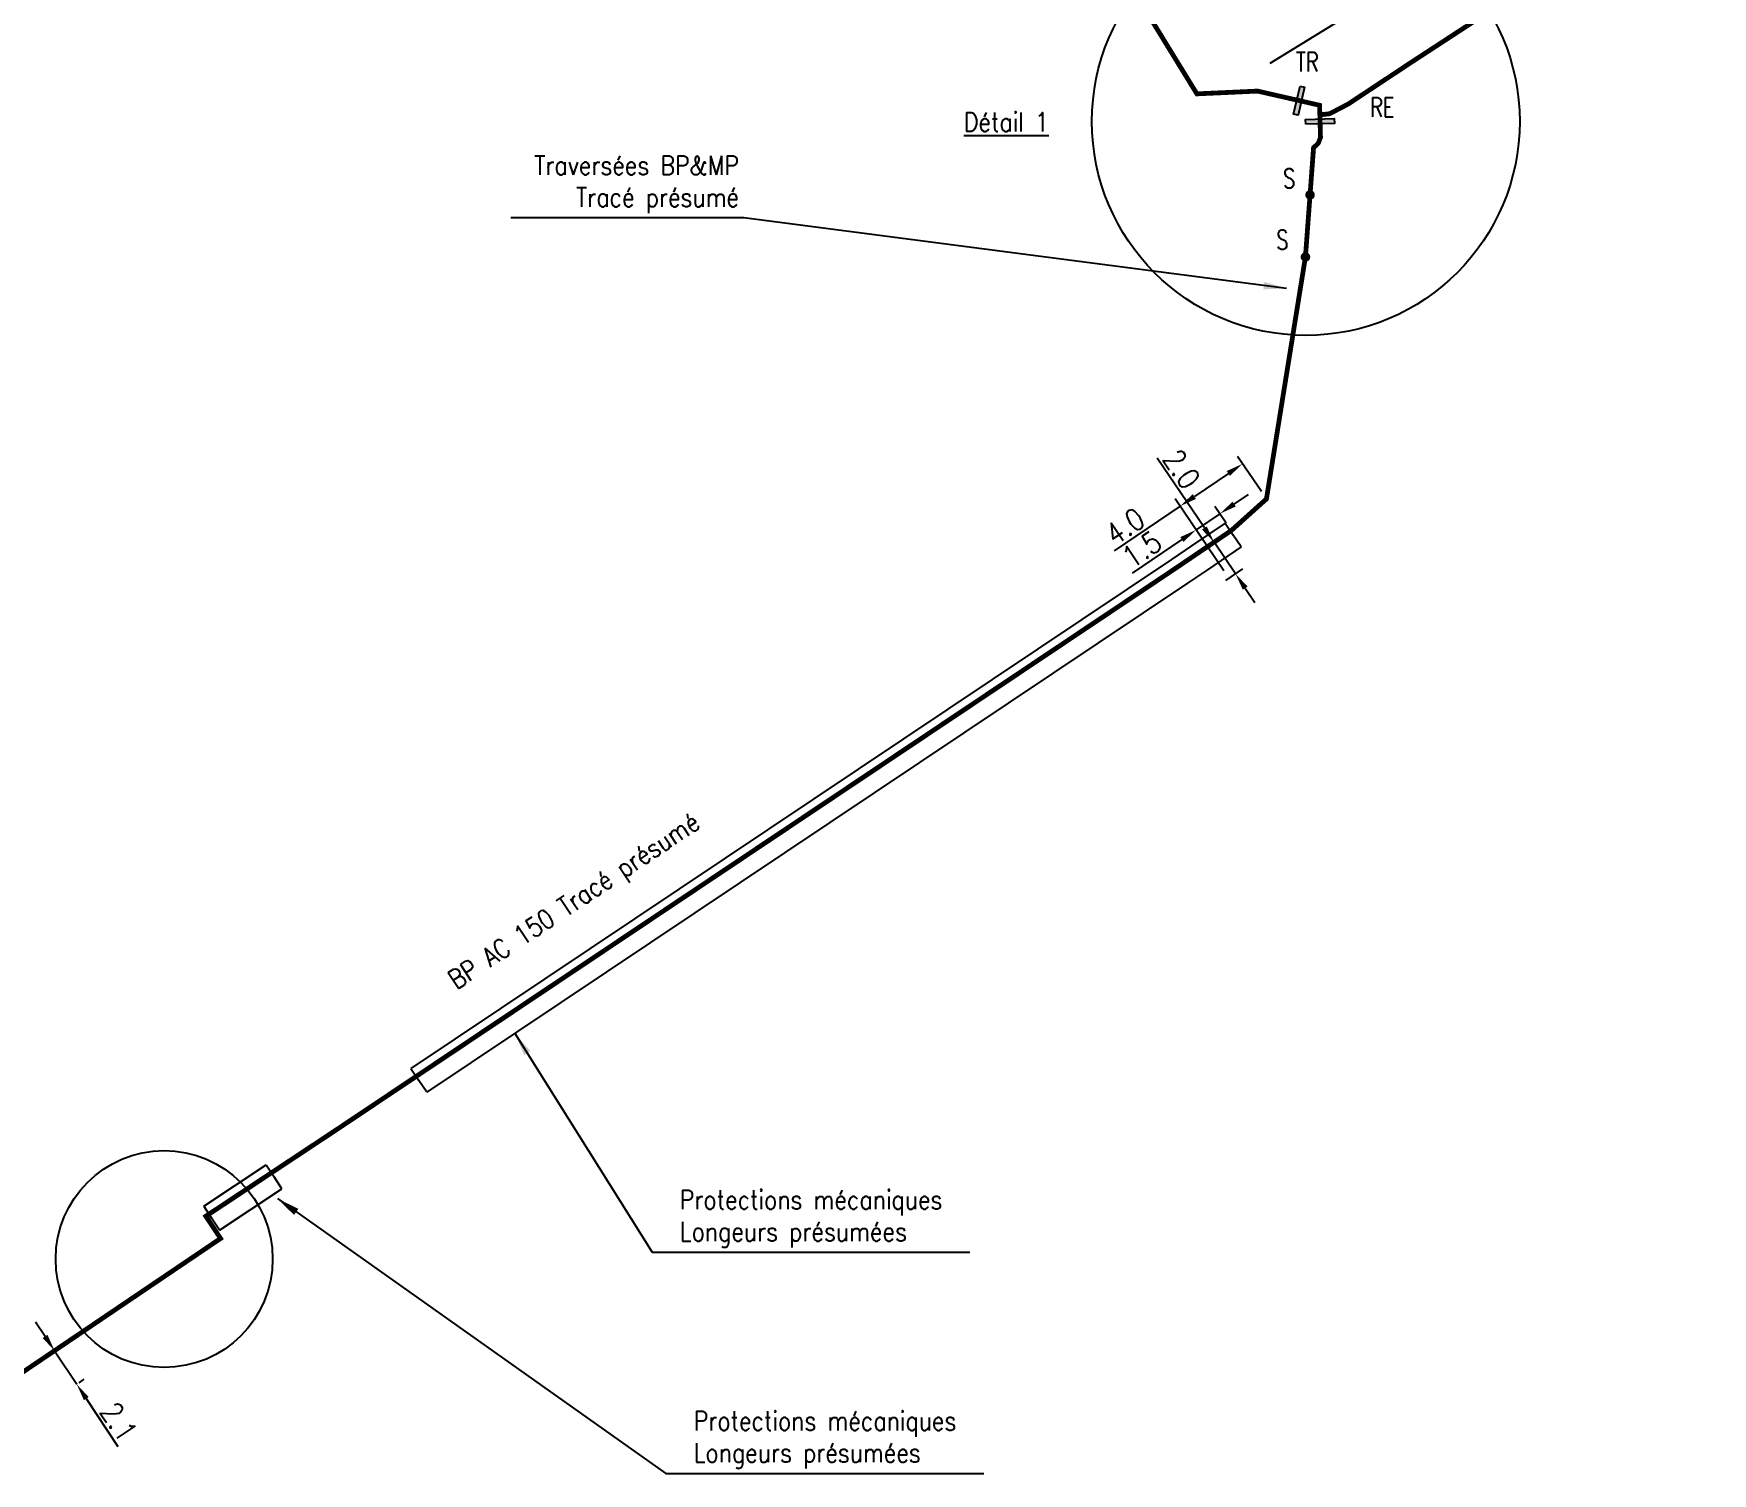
# Model space of a CAD drawing. Header units: millimetres. Extents: x 183997 to 185000, y 127999 to 129007.
# Drawn here: x 184421.4 to 184509.2, y 128490.7 to 128566 of the extents above; entities that cross this region are included whole.
import ezdxf
from ezdxf.enums import TextEntityAlignment as Align

# ---------------------------------------------------------------- set-up
doc = ezdxf.new("R2010")
doc.units = ezdxf.units.MM
doc.header["$PDMODE"] = 34
for name, pattern in [('L_25_AP', [2000, 1000, 1000]), ('L_25_FT', [2000, 1000, 1000]), ('L_25_PE', [2000, 1000, 1000])]:
    doc.linetypes.add(name, pattern=pattern)
doc.layers.get('0').update_dxf_attribs({"linetype": 'CONTINUOUS'})
doc.layers.get('DEFPOINTS').update_dxf_attribs({"linetype": 'CONTINUOUS'})
for name, color, linetype in [('L_150', 1, 'CONTINUOUS'), ('L_300', 7, 'CONTINUOUS'), ('L_340', 7, 'CONTINUOUS'), ('L_420', 7, 'CONTINUOUS'), ('L_900', 7, 'CONTINUOUS')]:
    doc.layers.add(name, color=color, linetype=linetype)
doc.styles.add('G_ROMANS', font='ROMANS.SHX', dxfattribs={"width": 0.75})
doc.styles.get("Standard").update_dxf_attribs({"font": 'romans.shx', "width": 0.85})
doc.dimstyles.get("Standard").update_dxf_attribs({"dimtxt": 1.5, "dimasz": 1.2, "dimexe": 0.625, "dimexo": 0.625, "dimgap": 0.25, "dimtad": 1, "dimdec": 1, "dimzin": 0, "dimdsep": 46, "dimtxsty": 'Standard', "dimcen": -0.5, "dimadec": 0, "dimazin": 0, "dimtfac": 1, "dimtdec": 1, "dimtmove": 0, "dimatfit": 3, "dimfxl": 0, "dimtolj": 1, "dimtzin": 0, "dimarcsym": 0})

# ---------------------------------------------------------------- blocks, each defined once
blk = doc.blocks.new('L_340_20')
at = {"linetype": 'Continuous'}
blk.add_hatch(color=0, dxfattribs=at).paths.add_polyline_path([(0.125, 0.75), (-0.125, 0.75), (-0.125, -0.75), (0.125, -0.75)])
at = {"color": 0, "linetype": 'Continuous'}
blk.add_lwpolyline([(-0.125, 0.75), (0.125, 0.75), (0.125, -0.75), (-0.125, -0.75)], close=True, dxfattribs=at)
at = {"color": 0, "linetype": 'Continuous', "width": 0.75}
for tag, height, flags, p in [('RE', 1, 8, (0, 2.189)), ('DEF_LEG', 1.2, 3, (0, -5)), ('DEF_COUP', 1.2, 3, (0, -7.5)), ('DEF_TYPE', 1.2, 3, (0, -10))]:
    blk.add_attdef(tag, text='', height=height, dxfattribs=dict(at, flags=flags)).set_placement(p, align=Align.MIDDLE)
blk = doc.blocks.new('L_300_11')
at = {"color": 0, "linetype": 'Continuous', "const_width": 0.248, "flags": 128}
blk.add_lwpolyline([(-0.126, 0, 1), (0.126, 0, 1)], format="xyb", close=True, dxfattribs=at)
at = {"linetype": 'Continuous', "style": 'G_ROMANS', "width": 0.75}
blk.add_attdef('S', text='', height=1, dxfattribs=at).set_placement((0, 1.35), align=Align.MIDDLE_CENTER)
at = {"color": 0, "linetype": 'Continuous', "width": 0.75, "flags": 3}
for tag, p in [('DEF_LEG', (0, -5)), ('DEF_COUP', (0, -7.5)), ('DEF_TYPE', (0, -10))]:
    blk.add_attdef(tag, text='', height=1.2, dxfattribs=at).set_placement(p, align=Align.MIDDLE)
blk = doc.blocks.new('L_340_19')
at = {"linetype": 'Continuous'}
blk.add_hatch(color=0, dxfattribs=at).paths.add_polyline_path([(0.125, 0.75), (-0.125, 0.75), (-0.125, -0.75), (0.125, -0.75)])
at = {"color": 0, "linetype": 'Continuous'}
blk.add_lwpolyline([(-0.125, 0.75), (0.125, 0.75), (0.125, -0.75), (-0.125, -0.75)], close=True, dxfattribs=at)
at = {"color": 0, "linetype": 'Continuous', "width": 0.75}
for tag, height, flags, p in [('TR', 1, 8, (0, 1.981)), ('DEF_LEG', 1.2, 3, (0, -5)), ('DEF_COUP', 1.2, 3, (0, -7.5)), ('DEF_TYPE', 1.2, 3, (0, -10))]:
    blk.add_attdef(tag, text='', height=height, dxfattribs=dict(at, flags=flags)).set_placement(p, align=Align.MIDDLE)
blk = doc.blocks.new('*D1189')
at = {"layer": 'DEFPOINTS', "color": 0, "linetype": 'Continuous', "transparency": 16777216}
for p in [(184478.383, 128569.108), (184490.648, 128567.246), (184485.677, 128564.197)]:
    blk.add_point(p, dxfattribs=at)
at = {"layer": 'L_150', "color": 0, "linetype": 'Continuous', "lineweight": -2, "transparency": 16777216}
for p, q in [((184486.465, 128574.066), (184484.281, 128577.628)), ((184478.782, 128569.353), (184486.865, 128574.311)), ((184490.178, 128568.013), (184486.936, 128573.298)), ((184486.076, 128564.442), (184491.048, 128567.491))]:
    blk.add_line(p, q, dxfattribs=at)
at = {"layer": 'L_150', "color": 0, "linetype": 'Continuous', "transparency": 16777216}
for points in [[(184487.064, 128573.377), (184486.808, 128573.22), (184486.465, 128574.066)], [(184490.306, 128568.092), (184490.05, 128567.935), (184490.648, 128567.246)]]:
    blk.add_solid(points, dxfattribs=at)
at = {"layer": 'L_150', "color": 0, "linetype": 'Continuous', "transparency": 16777216, "insert": (184485.542, 128577.006), "char_height": 1.125, "attachment_point": 5, "rotation": 301.5241}
blk.add_mtext('\\A1;8.0', dxfattribs=at)
blk = doc.blocks.new('*D223')
at = {"layer": 'DEFPOINTS', "color": 0, "linetype": 'Continuous', "transparency": 16777216}
for p in [(184422.21, 128496.909), (184423.37, 128495.158), (184423.637, 128495.335)]:
    blk.add_point(p, dxfattribs=at)
at = {"layer": 'L_150', "color": 0, "linetype": 'Continuous', "lineweight": -2, "transparency": 16777216}
for p, q in [((184421.981, 128497.837), (184421.485, 128498.587)), ((184422.478, 128497.086), (184423.637, 128495.335)), ((184422.601, 128497.168), (184422.869, 128497.345)), ((184423.761, 128495.417), (184424.028, 128495.594)), ((184424.134, 128494.585), (184425.793, 128492.079))]:
    blk.add_line(p, q, dxfattribs=at)
at = {"layer": 'L_150', "color": 0, "linetype": 'Continuous', "transparency": 16777216}
for points in [[(184422.106, 128497.92), (184421.856, 128497.754), (184422.478, 128497.086)], [(184424.259, 128494.668), (184424.009, 128494.502), (184423.637, 128495.335)]]:
    blk.add_solid(points, dxfattribs=at)
at = {"layer": 'L_150', "color": 0, "linetype": 'Continuous', "transparency": 16777216, "insert": (184425.838, 128493.371), "char_height": 1.125, "attachment_point": 5, "rotation": 303.50542}
blk.add_mtext('\\A1;2.1', dxfattribs=at)
blk = doc.blocks.new('*D226')
at = {"layer": 'DEFPOINTS', "color": 0, "linetype": 'Continuous', "transparency": 16777216}
for p in [(184485.877, 128541.642), (184481.36, 128541.263), (184483.918, 128537.493)]:
    blk.add_point(p, dxfattribs=at)
at = {"layer": 'L_150', "color": 0, "linetype": 'Continuous', "lineweight": -2, "transparency": 16777216}
for p, q in [((184485.614, 128542.029), (184484.366, 128543.869)), ((184483.884, 128542.975), (184482.105, 128541.768)), ((184483.655, 128537.881), (184481.097, 128541.651)), ((184481.36, 128541.263), (184477.912, 128538.923))]:
    blk.add_line(p, q, dxfattribs=at)
at = {"layer": 'L_150', "color": 0, "linetype": 'Continuous', "transparency": 16777216}
for points in [[(184483.8, 128543.099), (184483.968, 128542.851), (184484.629, 128543.481)], [(184482.021, 128541.892), (184482.189, 128541.644), (184481.36, 128541.263)]]:
    blk.add_solid(points, dxfattribs=at)
at = {"layer": 'L_150', "color": 0, "linetype": 'Continuous', "transparency": 16777216, "insert": (184478.475, 128540.211), "char_height": 1.125, "attachment_point": 5, "rotation": 34.15871}
blk.add_mtext('\\A1;4.0', dxfattribs=at)
blk = doc.blocks.new('*D227')
at = {"layer": 'DEFPOINTS', "color": 0, "linetype": 'Continuous', "transparency": 16777216}
for p in [(184482.235, 128538.768), (184483.358, 128537.113), (184484.259, 128537.724)]:
    blk.add_point(p, dxfattribs=at)
at = {"layer": 'L_150', "color": 0, "linetype": 'Continuous', "lineweight": -2, "transparency": 16777216}
for p, q in [((184482.631, 128540.124), (184480.157, 128543.769)), ((184482.623, 128539.031), (184483.524, 128539.642)), ((184484.259, 128537.724), (184483.136, 128539.379)), ((184483.746, 128537.376), (184484.647, 128537.987)), ((184484.764, 128536.979), (184485.27, 128536.234))]:
    blk.add_line(p, q, dxfattribs=at)
at = {"layer": 'L_150', "color": 0, "linetype": 'Continuous', "transparency": 16777216}
for points in [[(184482.755, 128540.208), (184482.507, 128540.039), (184483.136, 128539.379)], [(184484.888, 128537.063), (184484.64, 128536.895), (184484.259, 128537.724)]]:
    blk.add_solid(points, dxfattribs=at)
at = {"layer": 'L_150', "color": 0, "linetype": 'Continuous', "transparency": 16777216, "insert": (184481.446, 128543.206), "char_height": 1.125, "attachment_point": 5, "rotation": 304.15871}
blk.add_mtext('\\A1;2.0', dxfattribs=at)
blk = doc.blocks.new('*D228')
at = {"layer": 'DEFPOINTS', "color": 0, "linetype": 'Continuous', "transparency": 16777216}
for p in [(184482.2, 128540.025), (184484.037, 128539.99), (184483.918, 128537.493)]:
    blk.add_point(p, dxfattribs=at)
at = {"layer": 'L_150', "color": 0, "linetype": 'Continuous', "lineweight": -2, "transparency": 16777216}
for p, q in [((184484.186, 128541.372), (184484.931, 128541.878)), ((184483.441, 128540.867), (184482.2, 128540.025)), ((184483.773, 128540.378), (184483.178, 128541.255)), ((184483.655, 128537.881), (184481.937, 128540.413)), ((184481.456, 128539.519), (184478.854, 128537.754))]:
    blk.add_line(p, q, dxfattribs=at)
at = {"layer": 'L_150', "color": 0, "linetype": 'Continuous', "transparency": 16777216}
for points in [[(184484.102, 128541.497), (184484.27, 128541.248), (184483.441, 128540.867)], [(184481.371, 128539.644), (184481.54, 128539.395), (184482.2, 128540.025)]]:
    blk.add_solid(points, dxfattribs=at)
at = {"layer": 'L_150', "color": 0, "linetype": 'Continuous', "transparency": 16777216, "insert": (184479.36, 128539.004), "char_height": 1.125, "attachment_point": 5, "rotation": 34.15871}
blk.add_mtext('\\A1;1.5', dxfattribs=at)

msp = doc.modelspace()

# ---------------------------------------------------------------- linework, layer by layer
at = {"layer": 'L_150', "linetype": 'L_25_PE', "ltscale": 0.5, "const_width": 0.25, "flags": 128}
msp.add_lwpolyline([(184488.673, 128561.734), (184489.182, 128561.79), (184490.157, 128562.299), (184493.399, 128564.445), (184498.691, 128567.898), (184523.037, 128583.979), (184529.338, 128587.92), (184547.54, 128600.091), (184594.073, 128631.216), (184637.599, 128659.865), (184646.93, 128666.658), (184653.118, 128670.869), (184658.808, 128674.962), (184668.761, 128681.495), (184668.898, 128681.771), (184668.578, 128685.802), (184668.44, 128686.032), (184666.651, 128687.225), (184659.498, 128691.996), (184647.347, 128700.664), (184641.048, 128704.652), (184632.628, 128710.236), (184618.722, 128719.122), (184615.814, 128721.275), (184609.868, 128725.138), (184605.258, 128728.132), (184605.072, 128728.855), (184602.774, 128730.378), (184581.493, 128744.193), (184576.554, 128747.492), (184570.371, 128752.303), (184565.199, 128757.327), (184560.808, 128762.203), (184556.715, 128768.751), (184555.364, 128770.26), (184554.841, 128770.339), (184552.19, 128773.449), (184551.525, 128773.971), (184546.128, 128776.454), (184545.552, 128776.478), (184540.53, 128774.656), (184538.65, 128773.974), (184533.796, 128773.749), (184531.441, 128772.764), (184522.907, 128769.195), (184516.615, 128766.737), (184506.884, 128762.614), (184501.956, 128759.567), (184493.166, 128752.741), (184483.846, 128745.202), (184480.185, 128742.287), (184479.72, 128741.849), (184478.618, 128740.537), (184476.016, 128732.646), (184474.947, 128726.033), (184474.175, 128719.269), (184474.175, 128719.269), (184472.729, 128703.059), (184471.772, 128692.438), (184470.877, 128682.017), (184469.868, 128671.494), (184469.425, 128666.201), (184467.573, 128660.826), (184463.137, 128648.274), (184459.172, 128636.738), (184459.172, 128636.738), (184457.662, 128632.447), (184458.364, 128631.285), (184457.75, 128629.534), (184456.887, 128627.087), (184461.322, 128624.571), (184465.354, 128627.229), (184465.724, 128627.473), (184468.225, 128629.121), (184468.225, 128629.121), (184473.376, 128632.674), (184479.165, 128636.515), (184484.548, 128640.385), (184490.058, 128644.104), (184495.636, 128647.258), (184500.315, 128650.431), (184504.865, 128653.538), (184509.523, 128656.65), (184514.099, 128659.729), (184519.675, 128663.44), (184539.85, 128677.001), (184552.209, 128685.254), (184556.92, 128688.403), (184562.453, 128692.072), (184569.561, 128696.87), (184575.647, 128700.969), (184582.649, 128705.391), (184588.528, 128709.24), (184594.298, 128713.186), (184598.8, 128715.983), (184604.771, 128719.964, 0.02391), (184607.378, 128722.204), (184609.868, 128725.138)], format="xyb", dxfattribs=at)
at = {"layer": 'L_150', "linetype": 'L_25_FT', "ltscale": 0.5, "const_width": 0.25, "flags": 128}
msp.add_lwpolyline([(184454.301, 128610.271), (184454.699, 128608.249), (184467.709, 128587.366), (184471.325, 128581.525), (184474.813, 128575.215), (184478.383, 128569.108), (184482.239, 128562.831), (184482.239, 128562.831), (184485.41, 128562.976), (184487.588, 128562.479)], dxfattribs=at)
at = {"layer": 'L_150', "linetype": 'L_25_AP', "const_width": 0.25, "flags": 128}
msp.add_lwpolyline([(184413.865, 128491.278), (184422.21, 128496.909), (184430.83, 128502.735), (184431.162, 128502.959), (184430.391, 128504.124), (184433.822, 128506.395), (184433.822, 128506.395), (184437.406, 128508.768), (184481.191, 128538.059), (184482.235, 128538.768), (184484.037, 128539.99), (184485.877, 128541.642), (184487.917, 128554.297), (184487.917, 128554.297), (184488.159, 128557.544), (184488.342, 128560.012), (184488.342, 128560.012), (184488.588, 128560.247), (184488.705, 128560.551), (184488.705, 128560.551), (184488.682, 128561.393), (184488.659, 128562.234), (184487.588, 128562.479)], dxfattribs=at)
at = {"layer": 'L_420', "color": 7, "linetype": 'CONTINUOUS'}
for p, q in [((184483.713, 128540.375), (184481.953, 128539.181)), ((184483.713, 128540.375), (184484.134, 128539.754)), ((184484.555, 128539.133), (184484.134, 128539.754)), ((184481.953, 128539.181), (184480.912, 128538.474)), ((184484.555, 128539.133), (184482.796, 128537.939)), ((184480.912, 128538.474), (184441.115, 128511.851)), ((184481.75, 128537.23), (184441.949, 128510.604)), ((184482.796, 128537.939), (184481.75, 128537.23)), ((184441.115, 128511.851), (184441.532, 128511.227)), ((184441.949, 128510.604), (184441.532, 128511.227)), ((184430.28, 128504.65), (184433.546, 128506.812)), ((184433.546, 128506.812), (184433.96, 128506.187)), ((184431.108, 128503.399), (184434.374, 128505.561)), ((184434.374, 128505.561), (184433.96, 128506.187)), ((184430.28, 128504.65), (184430.694, 128504.025)), ((184431.108, 128503.399), (184430.694, 128504.025))]:
    msp.add_line(p, q, dxfattribs=at)
at = {"layer": 'L_900', "ltscale": 0.5}
for centre, radius in [((184487.937, 128561.385), 11.19), ((184428.21, 128501.882), 5.673)]:
    msp.add_circle(centre, radius, dxfattribs=at)

# ---------------------------------------------------------------- block references
at = {"layer": 'L_300', "ltscale": 0.5}
ref = msp.add_blockref('L_300_11', (184488.159, 128557.544), dxfattribs=dict(at, rotation=32.21920111059439))
ref.add_attrib('S', 'S', dxfattribs={"layer": '0', "linetype": 'Continuous', "height": 1, "style": 'G_ROMANS', "width": 0.75}).set_placement((184487.067, 128558.403), align=Align.MIDDLE_CENTER)
ref = msp.add_blockref('L_300_11', (184487.917, 128554.297), dxfattribs=dict(at, rotation=32.21920111059439))
ref.add_attrib('S', 'S', dxfattribs={"layer": '0', "linetype": 'Continuous', "height": 1, "style": 'G_ROMANS', "width": 0.75}).set_placement((184486.71, 128555.195), align=Align.MIDDLE_CENTER)
at = {"layer": 'L_340', "ltscale": 0.5}
ref = msp.add_blockref('L_340_19', (184487.588, 128562.479), dxfattribs=dict(at, rotation=347.1431492236035))
ref.add_attrib('TR', 'TR', dxfattribs={"layer": '0', "color": 0, "linetype": 'Continuous', "height": 1, "width": 0.75}).set_placement((184488.013, 128564.508), align=Align.MIDDLE)
ref = msp.add_blockref('L_340_20', (184488.682, 128561.393), dxfattribs=dict(at, rotation=91.55570391872283))
ref.add_attrib('RE', 'RE', dxfattribs={"layer": '0', "color": 0, "linetype": 'Continuous', "height": 1, "width": 0.75}).set_placement((184491.936, 128562.134), align=Align.MIDDLE)

# ---------------------------------------------------------------- texts
at = {"layer": 'L_150', "linetype": 'Continuous', "width": 0.85}
msp.add_text('BP AC 150 Tracé présumé', height=1, rotation=33.63164, dxfattribs=at).set_placement((184449.735, 128520.497), align=Align.MIDDLE)
at = {"layer": 'L_150', "linetype": 'Continuous', "insert": (184458.284, 128558.092), "char_height": 1, "attachment_point": 6}
msp.add_mtext('Traversées BP&MP\\PTracé présumé', dxfattribs=at)
at = {"layer": 'L_420', "linetype": 'Continuous', "char_height": 1, "attachment_point": 4}
for insert in [(184455.186, 128503.99), (184455.913, 128492.42)]:
    msp.add_mtext('Protections mécaniques\\PLongeurs présumées', dxfattribs=dict(at, insert=insert))
at = {"layer": 'L_900', "insert": (184470.045, 128561.861), "char_height": 1, "attachment_point": 1}
msp.add_mtext_dynamic_manual_height_columns('{\\LDétail 1}', width=12.58629, gutter_width=5, heights=[0], dxfattribs=at)

# ---------------------------------------------------------------- dimensions: what is measured, and where the dimension line sits
at = {"layer": 'L_150', "linetype": 'Continuous'}
for base, p1, p2, angle, override, picture, middle in [((184490.648, 128567.246), (184478.383, 128569.108), (184485.677, 128564.197), 121.5241, {"dimscale": 0.75}, '*D1189', (184484.902, 128576.614)), ((184484.259, 128537.724), (184482.235, 128538.768), (184483.358, 128537.113), 124.15871, {"dimscale": 0.75, "dimatfit": 0}, '*D227', (184480.825, 128542.785)), ((184481.36, 128541.263), (184485.877, 128541.642), (184483.918, 128537.493), 34.15871, {"dimscale": 0.75}, '*D226', (184478.896, 128539.591)), ((184482.2, 128540.025), (184484.037, 128539.99), (184483.918, 128537.493), 34.15871, {"dimscale": 0.75}, '*D228', (184479.781, 128538.383)), ((184423.637, 128495.335), (184422.21, 128496.909), (184423.37, 128495.158), 123.50542, {"dimscale": 0.75}, '*D223', (184425.212, 128492.957))]:
    dim = msp.add_linear_dim(base=base, p1=p1, p2=p2, angle=angle, dimstyle='Standard', override=override, dxfattribs=at)
    dim.commit()
    dim.dimension.update_dxf_attribs({"geometry": picture, "text_midpoint": middle, "dimtype": 160})

# ---------------------------------------------------------------- leaders
at = {"layer": 'L_150', "linetype": 'Continuous', "annotation_type": 0, "has_hookline": 1, "hookline_direction": 1, "text_width": 11.94}
msp.add_leader([(184486.934, 128552.649), (184458.534, 128556.342)], dimstyle='Standard', dxfattribs=at)
at = {"layer": 'L_420', "linetype": 'Continuous', "annotation_type": 0, "has_hookline": 1, "hookline_direction": 0, "text_width": 15.179}
for points in [[(184446.572, 128513.67), (184453.736, 128502.24), (184454.936, 128502.24)], [(184434.139, 128505.043), (184454.463, 128490.67), (184455.663, 128490.67)]]:
    msp.add_leader(points, dimstyle='Standard', dxfattribs=at)

doc.saveas('drawing.dxf')
